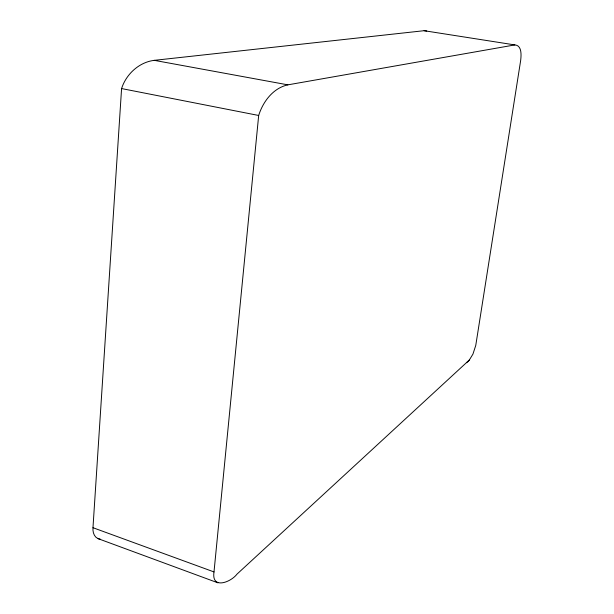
<?xml version="1.0" encoding="UTF-8"?>
<svg xmlns="http://www.w3.org/2000/svg" width="614" height="614" viewBox="0 0 614 614"><rect width="100%" height="100%" fill="white"/><g stroke="black" fill="none" stroke-linecap="round" stroke-linejoin="round"><path stroke-width="0.92" d="M466.41 362.69A35.297 8.865 -76.1 0 0 469.226 360.172L472.926 354.148L475.766 345.39L520.603 60.863C521.271 55.674 522.153 45.329 514.854 44.922L287.874 84.847C273.13 88.063 262.961 101.694 258.678 115.47L214.002 571.933C211.262 589.716 230.657 582.44 236.981 574.151L469.411 359.927M217.916 582.832L98.14 538.662C93.896 536.905 92.637 531.901 92.975 527.71L121.58 88.57C126.169 74.179 139.04 62.229 154.244 60.341L424.09 30.7L426.722 30.992M424.09 30.7L514.854 44.922M154.244 60.341L287.874 84.847M121.58 88.57L258.678 115.47M98.14 538.662L100.519 539.276M92.975 527.71L214.002 571.933"/></g></svg>
